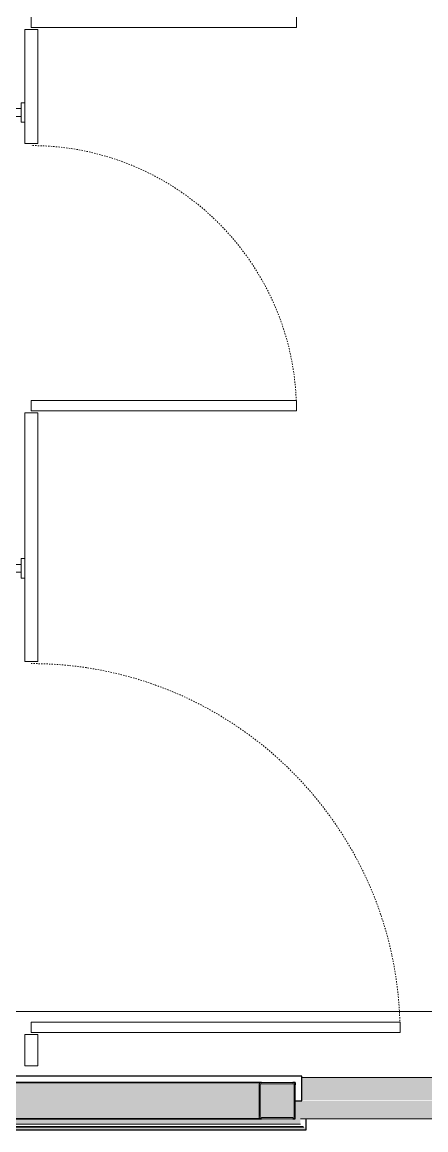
# Model space of a CAD drawing. Header units: inches. Extents: x 25369 to 33161, y -23509 to -20274.
# Drawn here: x 31510.9 to 31549.9, y -22696.5 to -22589.6 of the extents above; entities that cross this region are included whole.
import ezdxf

# ---------------------------------------------------------------- set-up
doc = ezdxf.new("R2010")
doc.units = ezdxf.units.IN
doc.header["$MEASUREMENT"] = 0
doc.linetypes.add('Dash', pattern=[0.25, 0.125, -0.125])
doc.linetypes.add('Dash_2_', pattern=[0.25, 0.125, -0.125])
for name, color, linetype, lineweight in [('A-FLOR', 192, 'Continuous', 9), ('A-GENM', 13, 'Continuous', 9), ('A-WALL', 113, 'Continuous', 9), ('I-WALL', 2, 'Continuous', 9), ('Q-SPCQ', 91, 'Continuous', 9), ('Q-SPCQ-HDLN', 91, 'Dash', 9), ('S-COLS', 52, 'Continuous', 9)]:
    doc.layers.add(name, color=color, linetype=linetype, lineweight=lineweight)

# ---------------------------------------------------------------- blocks, each defined once
blk = doc.blocks.new('Partition-Floor_Braced-Bradley_Corp-St_Stl-ADA-N_Stalls - ADA _optional_ _ n Standard Stalls-320692-Overall Floor Plan')
at = {"layer": 'Q-SPCQ', "color": 7}
for p, q in [((11.5, -58.63), (8.5, -58.63)), ((8.5, -58.63), (8.5, -59.88)), ((11.5, -59.88), (11.5, -58.63)), ((71.5, -58.63), (47.5, -58.63)), ((47.5, -58.63), (47.5, -59.88)), ((71.5, -59.88), (71.5, -58.63)), ((97.5, -58.63), (97.5, -59.88)), ((108.5, -58.63), (97.5, -58.63)), ((108.5, -59.88), (108.5, -58.63)), ((12.69, -59.25), (11.69, -59.25)), ((11.69, -59.25), (11.69, -94.87)), ((12.69, -94.87), (12.69, -59.25)), ((72.69, -59.25), (71.69, -59.25)), ((71.69, -59.25), (71.69, -84.87)), ((72.69, -84.87), (72.69, -59.25)), ((109.69, -59.25), (108.69, -59.25)), ((108.69, -59.25), (108.69, -84.87)), ((8.5, -59.88), (11.5, -59.88)), ((47.5, -59.88), (71.5, -59.88)), ((97.5, -59.88), (108.5, -59.88)), ((71.69, -84.87), (72.69, -84.87)), ((108.69, -84.87), (109.69, -84.87)), ((11.69, -94.87), (12.69, -94.87))]:
    blk.add_line(p, q, dxfattribs=at)
at = {"layer": 'Q-SPCQ-HDLN', "color": 7, "linetype": 'Dash_2_'}
for centre, radius, start in [((11.69, -59.25), 35.62, 271.7908), ((71.69, -59.25), 25.62, 272.2042)]:
    blk.add_arc(centre, radius, start, 360, dxfattribs=at)
blk = doc.blocks.new('Robe_hook_5552 - Coat_hook_5552-V59-Overall Floor Plan')
at = {"layer": 'A-GENM', "color": 7}
for p, q in [((-0.94, 0), (-0.94, -0.35)), ((-0.94, -0.35), (0.94, -0.35)), ((-0.37, -1.81), (-0.37, -0.35)), ((0.38, -1.81), (0.38, -0.35)), ((0.94, -0.35), (0.94, 0)), ((-0.69, -2.16), (-0.69, -1.81)), ((-0.69, -1.81), (0.69, -1.81)), ((0.69, -1.81), (0.69, -2.16)), ((0.69, -2.16), (-0.69, -2.16))]:
    blk.add_line(p, q, dxfattribs=at)
blk = doc.blocks.new('Shower Tile Threshold - Shower Tile Threshold-V60-Overall Floor Plan')
at = {"layer": 'A-GENM'}
for points in [[(11.99, -2), (-34.94, -2), (-34.94, -3.72), (12, -3.72), (12, -2)], [(-35.13, -3.78), (-35.13, -5.8), (11.37, -5.8), (11.37, -3.78), (-24.43, -3.78)], [(-34.94, -3.72), (-34.94, -3.75), (-24.43, -3.72)], [(11.37, -5.8), (-35.13, -5.86), (-35.13, -6), (11.37, -5.95), (11.37, -5.8)]]:
    blk.add_hatch(color=8, dxfattribs=at).paths.add_polyline_path(points, flags=0)
at = {"layer": 'A-GENM', "color": 7}
blk.add_line((-35.13, -6), (11.37, -6), dxfattribs=at)
blk = doc.blocks.new('HSS-Hollow Structural Section-Column - HSS3-1_2X3-1_2X1_8-V74-Overall Floor Plan')
at = {"layer": 'S-COLS', "color": 170, "lineweight": 15}
for p, q in [((-1.75, 1.518), (-1.75, -1.518)), ((-1.634, -1.518), (-1.634, 1.518)), ((1.518, 1.75), (-1.518, 1.75)), ((-1.518, 1.634), (1.518, 1.634)), ((1.634, 1.518), (1.634, -1.518)), ((1.75, -1.518), (1.75, 1.518)), ((1.518, -1.634), (-1.518, -1.634)), ((-1.518, -1.75), (1.518, -1.75))]:
    blk.add_line(p, q, dxfattribs=at)
for centre, radius, start, end in [((-1.518, 1.518), 0.232, 90, 180), ((-1.518, 1.518), 0.116, 90, 180), ((1.518, 1.518), 0.232, 360, 90), ((1.518, 1.518), 0.116, 0, 90), ((-1.518, -1.518), 0.232, 180, 270), ((-1.518, -1.518), 0.116, 180, 270), ((1.518, -1.518), 0.232, 270, 360), ((1.518, -1.518), 0.116, 270, 360)]:
    blk.add_arc(centre, radius, start, end, dxfattribs=at)
blk = doc.blocks.new('Locker Rooms and Restrooms_rvt-2-Overall Floor Plan')
at = {"layer": 'I-WALL'}
h = blk.add_hatch(color=9, dxfattribs=at)
h.paths.add_polyline_path([(25521.39, -22695.43), (25604.87, -22695.43), (25604.87, -22695.31), (25607.91, -22695.31), (25607.91, -22695.43), (25608.14, -22695.43), (25608.14, -22695.2), (25608.02, -22695.2), (25608.02, -22692.16), (25608.14, -22692.16), (25608.14, -22691.93), (25607.91, -22691.93), (25607.91, -22692.04), (25604.87, -22692.04), (25604.87, -22691.93), (25521.39, -22691.93)], flags=0)
h.paths.add_polyline_path([(25604.76, -22695.2), (25604.64, -22695.2), (25604.64, -22692.16), (25604.76, -22692.16)], flags=0)
at = {"layer": 'I-WALL', "lineweight": 5}
blk.add_hatch(color=252, dxfattribs=at).paths.add_polyline_path([(25574.39, -22695.93), (25608.64, -22695.93), (25608.64, -22695.43), (25521.95, -22695.43), (25521.95, -22695.93), (25556.84, -22695.93)], flags=0)
at = {"layer": 'I-WALL'}
blk.add_hatch(color=8, dxfattribs=at).paths.add_polyline_path([(25609.2, -22696.49), (25609.2, -22696.24), (25522.52, -22696.24), (25522.52, -22696.49), (25591.93, -22696.49)], flags=0)
at = {"layer": 'A-FLOR', "color": 7}
blk.add_line((25655.08, -22695.43), (25608.64, -22695.43), dxfattribs=at)
at = {"layer": 'A-WALL', "color": 7}
for p, q in [((25608.64, -22695.93), (25522.52, -22695.93)), ((25608.89, -22696.18), (25522.52, -22696.18)), ((25608.95, -22696.24), (25522.52, -22696.24))]:
    blk.add_line(p, q, dxfattribs=at)
at = {"layer": 'I-WALL', "color": 250, "lineweight": 25}
for p, q in [((25608.14, -22691.3), (25522.02, -22691.3)), ((25608.77, -22691.3), (25608.14, -22691.3)), ((25608.77, -22693.68), (25608.77, -22691.3)), ((25604.87, -22691.93), (25522.02, -22691.93)), ((25522.02, -22691.93), (25604.87, -22691.93)), ((25608.14, -22691.93), (25607.91, -22691.93)), ((25607.91, -22691.93), (25608.14, -22691.93)), ((25608.14, -22692.16), (25608.14, -22691.93)), ((25608.14, -22691.93), (25608.14, -22692.16)), ((25608.14, -22693.68), (25608.77, -22693.68)), ((25522.02, -22695.43), (25604.87, -22695.43)), ((25604.87, -22695.43), (25522.52, -22695.43)), ((25607.91, -22695.43), (25608.14, -22695.43)), ((25608.14, -22695.43), (25607.91, -22695.43)), ((25608.14, -22695.43), (25608.14, -22695.2)), ((25609.2, -22696.24), (25609.2, -22695.43)), ((25522.52, -22696.49), (25609.2, -22696.49)), ((25609.2, -22696.49), (25609.2, -22696.24))]:
    blk.add_line(p, q, dxfattribs=at)
at = {"lineweight": 9}
for name, p, rotation in [('Partition-Floor_Braced-Bradley_Corp-St_Stl-ADA-N_Stalls - ADA _optional_ _ n Standard Stalls-320692-Overall Floor Plan', (25523.39, -22698.8), 90.00000000000044), ('Robe_hook_5552 - Coat_hook_5552-V59-Overall Floor Plan', (25582.02, -22598.3), 269.9999999999997), ('Robe_hook_5552 - Coat_hook_5552-V59-Overall Floor Plan', (25582.02, -22642.3), 269.9999999999997), ('Shower Tile Threshold - Shower Tile Threshold-V60-Overall Floor Plan', (25620.14, -22697.43), 180)]:
    blk.add_blockref(name, p, dxfattribs=dict(at, rotation=rotation))
blk.add_blockref('HSS-Hollow Structural Section-Column - HSS3-1_2X3-1_2X1_8-V74-Overall Floor Plan', (25606.39, -22693.68), dxfattribs=at)
blk = doc.blocks.new('Struct_Xcel_Sports Complex_rvt-2-Overall Floor Plan')
at = {"layer": 'A-FLOR', "color": 7}
blk.add_line((25524.91, -22685.08), (25737.27, -22685.08), dxfattribs=at)

msp = doc.modelspace()

# ---------------------------------------------------------------- block references
at = {"lineweight": 5}
for name in ['Struct_Xcel_Sports Complex_rvt-2-Overall Floor Plan', 'Locker Rooms and Restrooms_rvt-2-Overall Floor Plan']:
    msp.add_blockref(name, (5929.13, 0), dxfattribs=at)

doc.saveas('drawing.dxf')
